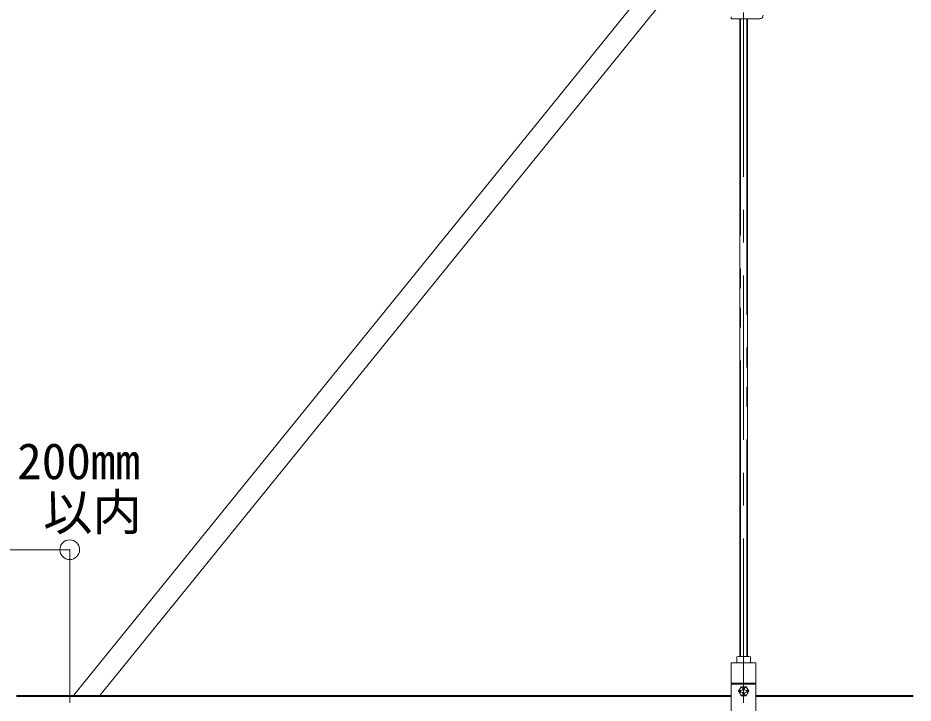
# Model space of a CAD drawing. Units: millimetres, scale not verified. Extents: x -7800 to 7800, y -5387 to 5300.
# Drawn here: x -6040 to -4951, y -4264 to -3430 of the extents above; entities that cross this region are included whole.
import ezdxf
from ezdxf.enums import TextEntityAlignment as Align

# ---------------------------------------------------------------- set-up
doc = ezdxf.new("R2010")
doc.units = ezdxf.units.MM
doc.header["$LTSCALE"] = 40
doc.header["$PDMODE"] = 32
doc.header["$PDSIZE"] = 24
doc.linetypes.add('CHAIN1', pattern=[8, 5, -1, 1, -1])
doc.linetypes.add('DOUBLE_CHAIN2', pattern=[12.8, 9, -1, 0.6, -0.6, 0.6, -1])
for name, color, linetype, lineweight in [('7-0_中心線', 4, 'CHAIN1', 9), ('7-1_吊り材', 7, 'Continuous', 18), ('7-2_野縁受け', 3, 'Continuous', 18), ('7-4_ブレース・補強材', 4, 'Continuous', 9), ('7-5_寸法', 4, 'Continuous', 9), ('7-B_補強金具・金具・その他', 3, 'Continuous', 18)]:
    doc.layers.add(name, color=color, linetype=linetype, lineweight=lineweight)
doc.styles.add('ＭＳ ゴシック', font='')
doc.styles.get('ＭＳ ゴシック').set_extended_font_data('MS Gothic')

msp = doc.modelspace()

# ---------------------------------------------------------------- linework, layer by layer
at = {"layer": '7-0_中心線'}
msp.add_line((-5156.9, -2463.8), (-5156.9, -4333.72), dxfattribs=at)
at = {"layer": '7-1_吊り材'}
for p, q in [((-5161.4, -4207.25), (-5161.4, -3431.55)), ((-5152.4, -3431.55), (-5152.4, -4207.25)), ((-5171.9, -4294.95), (-5171.9, -4214.95)), ((-5165.3, -4207.65), (-5165.3, -4214.95)), ((-5152.7, -4207.25), (-5161.1, -4207.25)), ((-5156.9, -4207.65), (-5156.9, -4214.95)), ((-5148.5, -4207.65), (-5148.5, -4214.95)), ((-5171.9, -4239.75), (-5141.9, -4239.75)), ((-5171.9, -4241.13), (-5141.9, -4241.13)), ((-5163.26, -4249.75), (-5160.08, -4244.25)), ((-5158.4, -4248.25), (-5160.19, -4248.79)), ((-5160.08, -4244.25), (-5153.73, -4244.25)), ((-5158.4, -4248.25), (-5157.86, -4246.46)), ((-5155.4, -4248.25), (-5155.95, -4246.46)), ((-5155.4, -4248.25), (-5153.61, -4248.79)), ((-5153.73, -4244.25), (-5150.55, -4249.75)), ((-5160.08, -4255.25), (-5163.26, -4249.75)), ((-5158.4, -4251.25), (-5160.19, -4250.71)), ((-5153.73, -4255.25), (-5160.08, -4255.25)), ((-5158.4, -4251.25), (-5157.86, -4253.04)), ((-5155.4, -4251.25), (-5155.95, -4253.04)), ((-5155.4, -4251.25), (-5153.61, -4250.71)), ((-5150.55, -4249.75), (-5153.73, -4255.25))]:
    msp.add_line(p, q, dxfattribs=at)
at = {"layer": '7-1_吊り材', "linetype": 'DOUBLE_CHAIN2'}
for p, q in [((-5160.84, -4207.25), (-5160.84, -3431.55)), ((-5152.97, -3431.55), (-5152.97, -4207.25))]:
    msp.add_line(p, q, dxfattribs=at)
at = {"layer": '7-1_吊り材'}
msp.add_lwpolyline([(-5171.9, -4214.95), (-5141.9, -4214.95), (-5141.9, -4294.95)], dxfattribs=at)
msp.add_circle((-5156.9, -4249.75), 5.24, dxfattribs=at)
for centre, radius, start, end in [((-5161.1, -4229.5), 22.25, 79.1199, 100.88008), ((-5152.7, -4229.5), 22.25, 79.1199, 100.88008), ((-5159.9, -4249.75), 1, 106.87448, 253.1255), ((-5156.9, -4246.75), 1, 16.87448, 163.1255), ((-5153.9, -4249.75), 1, 286.87448, 73.1255), ((-5156.9, -4252.75), 1, 196.87448, 343.1255)]:
    msp.add_arc(centre, radius, start, end, dxfattribs=at)
at = {"layer": '7-2_野縁受け'}
for p, q in [((-6041.9, -4254.95), (-5171.9, -4254.95)), ((-6041.9, -4256.15), (-5171.9, -4256.15)), ((-5141.9, -4254.95), (-4950.65, -4254.95)), ((-5141.9, -4256.15), (-4950.65, -4256.15))]:
    msp.add_line(p, q, dxfattribs=at)
at = {"layer": '7-4_ブレース・補強材'}
for p, q in [((-5265.39, -3382.25), (-5972.64, -4254.95)), ((-5233.21, -3382.25), (-5940.46, -4254.95))]:
    msp.add_line(p, q, dxfattribs=at)
at = {"layer": '7-5_寸法'}
for p, q in [((-6056.9, -4077.42), (-5977.21, -4077.42)), ((-5977.21, -4077.42), (-5977.21, -4263.85))]:
    msp.add_line(p, q, dxfattribs=at)
at = {"layer": '7-5_寸法', "color": 7}
msp.add_point((-5977.21, -4077.42), dxfattribs=at)
at = {"layer": '7-B_補強金具・金具・その他'}
for p in [(-5171.9, -3429.25), (-5137.4, -3431.55)]:
    msp.add_line(p, (-5171.9, -3431.55), dxfattribs=at)
msp.add_arc((-5137.4, -3427.25), 4.3, 270, 0, dxfattribs=at)

# ---------------------------------------------------------------- texts
at = {"layer": '7-5_寸法', "style": 'ＭＳ ゴシック'}
for s, p in [('200mm', (-6041.21, -4004.85)), ('以内', (-6009.58, -4066.96))]:
    msp.add_text(s, height=43.99, dxfattribs=at).set_placement(p, align=Align.BOTTOM_LEFT)

doc.saveas('drawing.dxf')
